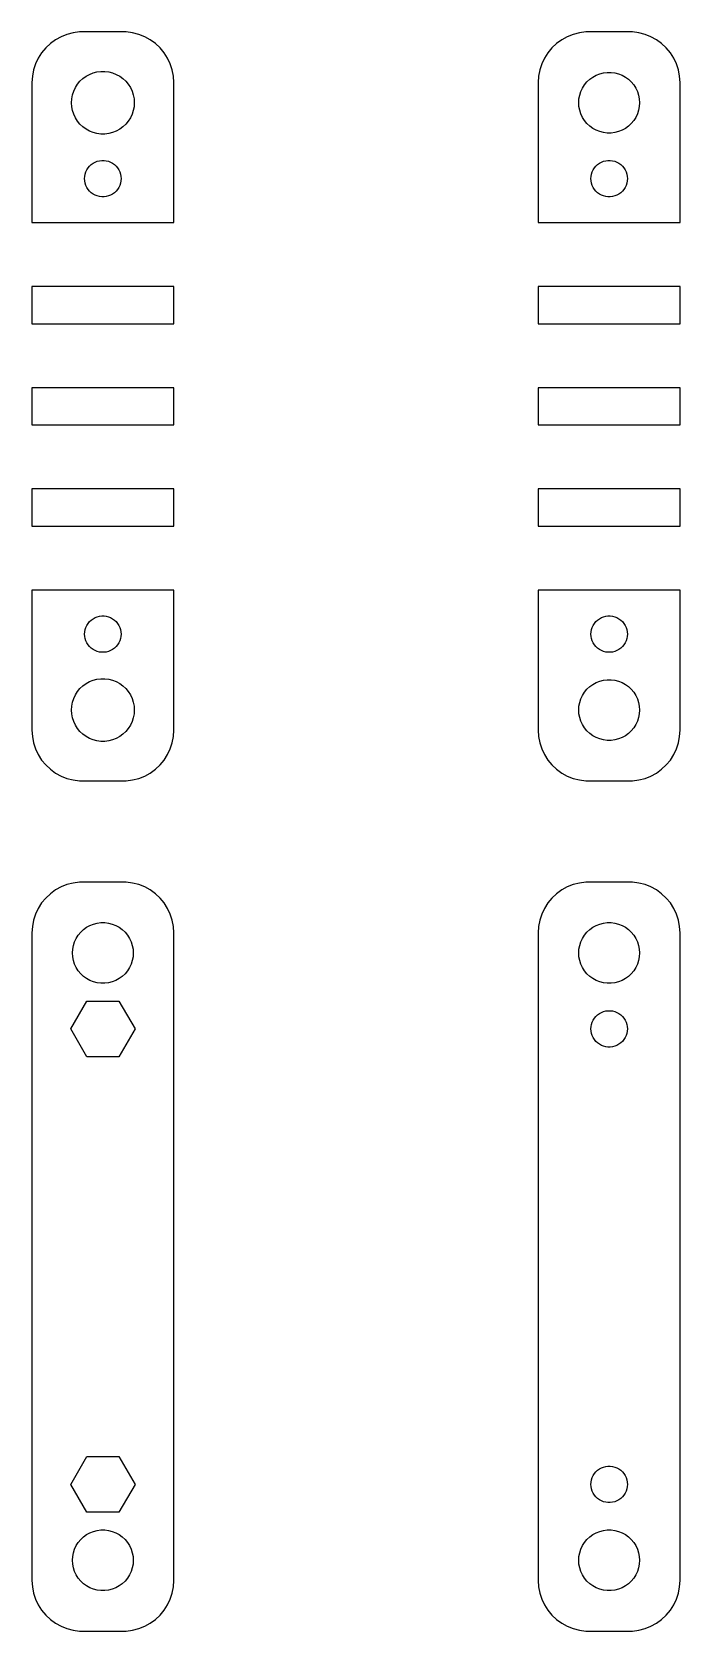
# Model space of a CAD drawing. Header units: metres. Extents: x -7 to 57, y 131 to 289.
import ezdxf

# ---------------------------------------------------------------- set-up
doc = ezdxf.new("R2010")
doc.units = ezdxf.units.M

msp = doc.modelspace()

# ---------------------------------------------------------------- linework, layer by layer
for p, q in [((-5.18712, 287.853), (-5.64484, 287.423)), ((-4.67912, 288.222), (-5.18712, 287.853)), ((-4.12889, 288.524), (-4.67912, 288.222)), ((-3.54507, 288.755), (-4.12889, 288.524)), ((-2.9369, 288.911), (-3.54507, 288.755)), ((-2.31395, 288.99), (-2.9369, 288.911)), ((2.31395, 288.99), (-2.31395, 288.99)), ((2.9369, 288.911), (2.31395, 288.99)), ((3.54507, 288.755), (2.9369, 288.911)), ((4.12889, 288.524), (3.54507, 288.755)), ((4.67912, 288.222), (4.12889, 288.524)), ((5.18712, 287.853), (4.67912, 288.222)), ((5.64484, 287.423), (5.18712, 287.853)), ((44.8129, 287.853), (44.3551, 287.423)), ((45.3209, 288.222), (44.8129, 287.853)), ((45.8711, 288.524), (45.3209, 288.222)), ((46.4549, 288.755), (45.8711, 288.524)), ((47.0631, 288.911), (46.4549, 288.755)), ((47.686, 288.99), (47.0631, 288.911)), ((52.3139, 288.99), (47.686, 288.99)), ((52.9369, 288.911), (52.3139, 288.99)), ((53.5451, 288.755), (52.9369, 288.911)), ((54.1289, 288.524), (53.5451, 288.755)), ((54.6791, 288.222), (54.1289, 288.524)), ((55.1871, 287.853), (54.6791, 288.222)), ((55.6448, 287.423), (55.1871, 287.853)), ((-6.38153, 286.409), (-6.64888, 285.841)), ((-6.04507, 286.939), (-6.38153, 286.409)), ((-5.64484, 287.423), (-6.04507, 286.939)), ((6.04507, 286.939), (5.64484, 287.423)), ((6.38153, 286.409), (6.04507, 286.939)), ((6.64888, 285.841), (6.38153, 286.409)), ((43.6185, 286.409), (43.3511, 285.841)), ((43.9549, 286.939), (43.6185, 286.409)), ((44.3551, 287.423), (43.9549, 286.939)), ((56.0451, 286.939), (55.6448, 287.423)), ((56.3815, 286.409), (56.0451, 286.939)), ((56.6489, 285.841), (56.3815, 286.409)), ((-6.96057, 284.627), (-7, 284)), ((-6.84291, 285.243), (-6.96057, 284.627)), ((-6.64888, 285.841), (-6.84291, 285.243)), ((-2.2598, 284.122), (-1.97601, 284.389)), ((-1.97601, 284.389), (-1.66106, 284.617)), ((-1.66106, 284.617), (-1.3199, 284.805)), ((-1.3199, 284.805), (-0.957947, 284.948)), ((-0.957947, 284.948), (-0.580872, 285.045)), ((-0.580872, 285.045), (-0.194641, 285.094)), ((-0.194641, 285.094), (0.194641, 285.094)), ((0.194641, 285.094), (0.580872, 285.045)), ((0.580872, 285.045), (0.957947, 284.948)), ((0.957947, 284.948), (1.3199, 284.805)), ((1.3199, 284.805), (1.66106, 284.617)), ((1.66106, 284.617), (1.97601, 284.389)), ((1.97601, 284.389), (2.2598, 284.122)), ((6.84291, 285.243), (6.64888, 285.841)), ((6.96057, 284.627), (6.84291, 285.243)), ((7, 284), (6.96057, 284.627)), ((43.0394, 284.627), (43, 284)), ((43.1571, 285.243), (43.0394, 284.627)), ((43.3511, 285.841), (43.1571, 285.243)), ((48.0877, 284.312), (48.3925, 284.533)), ((48.3925, 284.533), (48.7227, 284.714)), ((48.7227, 284.714), (49.0729, 284.853)), ((49.0729, 284.853), (49.4379, 284.947)), ((49.4379, 284.947), (49.8116, 284.994)), ((49.8116, 284.994), (50.1884, 284.994)), ((50.1884, 284.994), (50.5621, 284.947)), ((50.5621, 284.947), (50.927, 284.853)), ((50.927, 284.853), (51.2773, 284.714)), ((51.2773, 284.714), (51.6075, 284.533)), ((51.6075, 284.533), (51.9123, 284.312)), ((56.8429, 285.243), (56.6489, 285.841)), ((56.9606, 284.627), (56.8429, 285.243)), ((57, 284), (56.9606, 284.627)), ((-7, 284), (-7, 270.162)), ((-3.00259, 282.771), (-2.88229, 283.141)), ((-2.88229, 283.141), (-2.71654, 283.493)), ((-2.71654, 283.493), (-2.50795, 283.822)), ((-2.50795, 283.822), (-2.2598, 284.122)), ((2.2598, 284.122), (2.50795, 283.822)), ((2.50795, 283.822), (2.71654, 283.493)), ((2.71654, 283.493), (2.88229, 283.141)), ((2.88229, 283.141), (3.00259, 282.771)), ((7, 270.162), (7, 284)), ((43, 284), (43, 270.162)), ((47.0942, 282.746), (47.2107, 283.104)), ((47.2107, 283.104), (47.3711, 283.445)), ((47.3711, 283.445), (47.5729, 283.763)), ((47.5729, 283.763), (47.8131, 284.054)), ((47.8131, 284.054), (48.0877, 284.312)), ((51.9123, 284.312), (52.1869, 284.054)), ((52.1869, 284.054), (52.427, 283.763)), ((52.427, 283.763), (52.6289, 283.445)), ((52.6289, 283.445), (52.7893, 283.104)), ((52.7893, 283.104), (52.9057, 282.746)), ((57, 270.162), (57, 284)), ((-3.09999, 282), (-3.07555, 282.389)), ((-3.07555, 281.611), (-3.09999, 282)), ((-3.07555, 282.389), (-3.00259, 282.771)), ((-3.00259, 281.229), (-3.07555, 281.611)), ((-2.88229, 280.859), (-3.00259, 281.229)), ((3.00259, 281.229), (2.88229, 280.859)), ((3.00259, 282.771), (3.07555, 282.389)), ((3.07555, 281.611), (3.00259, 281.229)), ((3.07555, 282.389), (3.09999, 282)), ((3.09999, 282), (3.07555, 281.611)), ((47, 282), (47.0237, 282.376)), ((47.0237, 281.624), (47, 282)), ((47.0237, 282.376), (47.0942, 282.746)), ((47.0942, 281.254), (47.0237, 281.624)), ((47.2107, 280.896), (47.0942, 281.254)), ((52.9057, 281.254), (52.7893, 280.896)), ((52.9057, 282.746), (52.9763, 282.376)), ((52.9763, 281.624), (52.9057, 281.254)), ((52.9763, 282.376), (53, 282)), ((53, 282), (52.9763, 281.624)), ((-2.71654, 280.507), (-2.88229, 280.859)), ((-2.50795, 280.178), (-2.71654, 280.507)), ((-2.2598, 279.878), (-2.50795, 280.178)), ((-1.97601, 279.611), (-2.2598, 279.878)), ((2.2598, 279.878), (1.97601, 279.611)), ((2.50795, 280.178), (2.2598, 279.878)), ((2.71654, 280.507), (2.50795, 280.178)), ((2.88229, 280.859), (2.71654, 280.507)), ((47.3711, 280.555), (47.2107, 280.896)), ((47.5729, 280.237), (47.3711, 280.555)), ((47.8131, 279.946), (47.5729, 280.237)), ((48.0877, 279.688), (47.8131, 279.946)), ((48.3925, 279.467), (48.0877, 279.688)), ((51.9123, 279.688), (51.6075, 279.467)), ((52.1869, 279.946), (51.9123, 279.688)), ((52.427, 280.237), (52.1869, 279.946)), ((52.6289, 280.555), (52.427, 280.237)), ((52.7893, 280.896), (52.6289, 280.555)), ((-1.66106, 279.383), (-1.97601, 279.611)), ((-1.3199, 279.195), (-1.66106, 279.383)), ((-0.957947, 279.052), (-1.3199, 279.195)), ((-0.580872, 278.955), (-0.957947, 279.052)), ((-0.194641, 278.906), (-0.580872, 278.955)), ((0.194641, 278.906), (-0.194641, 278.906)), ((0.580872, 278.955), (0.194641, 278.906)), ((0.957947, 279.052), (0.580872, 278.955)), ((1.3199, 279.195), (0.957947, 279.052)), ((1.66106, 279.383), (1.3199, 279.195)), ((1.97601, 279.611), (1.66106, 279.383)), ((48.7227, 279.286), (48.3925, 279.467)), ((49.0729, 279.147), (48.7227, 279.286)), ((49.4379, 279.053), (49.0729, 279.147)), ((49.8116, 279.006), (49.4379, 279.053)), ((50.1884, 279.006), (49.8116, 279.006)), ((50.5621, 279.053), (50.1884, 279.006)), ((50.927, 279.147), (50.5621, 279.053)), ((51.2773, 279.286), (50.927, 279.147)), ((51.6075, 279.467), (51.2773, 279.286)), ((-1.7858, 274.726), (-1.74344, 274.948)), ((-1.74344, 274.948), (-1.67358, 275.163)), ((-1.67358, 275.163), (-1.57735, 275.367)), ((-1.57735, 275.367), (-1.45622, 275.558)), ((-1.45622, 275.558), (-1.31213, 275.732)), ((-1.31213, 275.732), (-1.14735, 275.887)), ((-1.14735, 275.887), (-0.964478, 276.02)), ((-0.964478, 276.02), (-0.766388, 276.129)), ((-0.766388, 276.129), (-0.556229, 276.212)), ((-0.556229, 276.212), (-0.33728, 276.268)), ((-0.33728, 276.268), (-0.113022, 276.296)), ((-0.113022, 276.296), (0.113022, 276.296)), ((0.113022, 276.296), (0.33728, 276.268)), ((0.33728, 276.268), (0.556229, 276.212)), ((0.556229, 276.212), (0.766388, 276.129)), ((0.766388, 276.129), (0.964478, 276.02)), ((0.964478, 276.02), (1.14735, 275.887)), ((1.14735, 275.887), (1.31213, 275.732)), ((1.31213, 275.732), (1.45622, 275.558)), ((1.45622, 275.558), (1.57735, 275.367)), ((1.57735, 275.367), (1.67358, 275.163)), ((1.67358, 275.163), (1.74344, 274.948)), ((1.74344, 274.948), (1.7858, 274.726)), ((48.2142, 274.726), (48.2565, 274.948)), ((48.2565, 274.948), (48.3264, 275.163)), ((48.3264, 275.163), (48.4226, 275.367)), ((48.4226, 275.367), (48.5438, 275.558)), ((48.5438, 275.558), (48.6879, 275.732)), ((48.6879, 275.732), (48.8526, 275.887)), ((48.8526, 275.887), (49.0355, 276.02)), ((49.0355, 276.02), (49.2336, 276.129)), ((49.2336, 276.129), (49.4438, 276.212)), ((49.4438, 276.212), (49.6627, 276.268)), ((49.6627, 276.268), (49.887, 276.296)), ((49.887, 276.296), (50.113, 276.296)), ((50.113, 276.296), (50.3373, 276.268)), ((50.3373, 276.268), (50.5562, 276.212)), ((50.5562, 276.212), (50.7664, 276.129)), ((50.7664, 276.129), (50.9645, 276.02)), ((50.9645, 276.02), (51.1474, 275.887)), ((51.1474, 275.887), (51.3121, 275.732)), ((51.3121, 275.732), (51.4562, 275.558)), ((51.4562, 275.558), (51.5773, 275.367)), ((51.5773, 275.367), (51.6736, 275.163)), ((51.6736, 275.163), (51.7434, 274.948)), ((51.7434, 274.948), (51.7858, 274.726)), ((-1.79999, 274.5), (-1.7858, 274.726)), ((-1.7858, 274.274), (-1.79999, 274.5)), ((-1.74344, 274.052), (-1.7858, 274.274)), ((-1.67358, 273.837), (-1.74344, 274.052)), ((-1.57735, 273.633), (-1.67358, 273.837)), ((-1.45622, 273.442), (-1.57735, 273.633)), ((-1.31213, 273.268), (-1.45622, 273.442)), ((1.45622, 273.442), (1.31213, 273.268)), ((1.57735, 273.633), (1.45622, 273.442)), ((1.67358, 273.837), (1.57735, 273.633)), ((1.74344, 274.052), (1.67358, 273.837)), ((1.7858, 274.274), (1.74344, 274.052)), ((1.7858, 274.726), (1.79999, 274.5)), ((1.79999, 274.5), (1.7858, 274.274)), ((48.2, 274.5), (48.2142, 274.726)), ((48.2142, 274.274), (48.2, 274.5)), ((48.2565, 274.052), (48.2142, 274.274)), ((48.3264, 273.837), (48.2565, 274.052)), ((48.4226, 273.633), (48.3264, 273.837)), ((48.5438, 273.442), (48.4226, 273.633)), ((48.6879, 273.268), (48.5438, 273.442)), ((51.4562, 273.442), (51.3121, 273.268)), ((51.5773, 273.633), (51.4562, 273.442)), ((51.6736, 273.837), (51.5773, 273.633)), ((51.7434, 274.052), (51.6736, 273.837)), ((51.7858, 274.274), (51.7434, 274.052)), ((51.7858, 274.726), (51.8, 274.5)), ((51.8, 274.5), (51.7858, 274.274)), ((-1.14735, 273.113), (-1.31213, 273.268)), ((-0.964478, 272.98), (-1.14735, 273.113)), ((-0.766388, 272.871), (-0.964478, 272.98)), ((-0.556229, 272.788), (-0.766388, 272.871)), ((-0.33728, 272.732), (-0.556229, 272.788)), ((-0.113022, 272.704), (-0.33728, 272.732)), ((0.113022, 272.704), (-0.113022, 272.704)), ((0.33728, 272.732), (0.113022, 272.704)), ((0.556229, 272.788), (0.33728, 272.732)), ((0.766388, 272.871), (0.556229, 272.788)), ((0.964478, 272.98), (0.766388, 272.871)), ((1.14735, 273.113), (0.964478, 272.98)), ((1.31213, 273.268), (1.14735, 273.113)), ((48.8526, 273.113), (48.6879, 273.268)), ((49.0355, 272.98), (48.8526, 273.113)), ((49.2336, 272.871), (49.0355, 272.98)), ((49.4438, 272.788), (49.2336, 272.871)), ((49.6627, 272.732), (49.4438, 272.788)), ((49.887, 272.704), (49.6627, 272.732)), ((50.113, 272.704), (49.887, 272.704)), ((50.3373, 272.732), (50.113, 272.704)), ((50.5562, 272.788), (50.3373, 272.732)), ((50.7664, 272.871), (50.5562, 272.788)), ((50.9645, 272.98), (50.7664, 272.871)), ((51.1474, 273.113), (50.9645, 272.98)), ((51.3121, 273.268), (51.1474, 273.113)), ((-7, 270.162), (7, 270.162)), ((43, 270.162), (57, 270.162)), ((7, 263.838), (-7, 263.838)), ((-7, 263.838), (-7, 260.162)), ((7, 260.162), (7, 263.838)), ((57, 263.838), (43, 263.838)), ((43, 263.838), (43, 260.162)), ((57, 260.162), (57, 263.838)), ((-7, 260.162), (7, 260.162)), ((43, 260.162), (57, 260.162)), ((7, 253.838), (-7, 253.838)), ((-7, 253.838), (-7, 250.162)), ((7, 250.162), (7, 253.838)), ((57, 253.838), (43, 253.838)), ((43, 253.838), (43, 250.162)), ((57, 250.162), (57, 253.838)), ((-7, 250.162), (7, 250.162)), ((43, 250.162), (57, 250.162)), ((7, 243.838), (-7, 243.838)), ((-7, 243.838), (-7, 240.162)), ((7, 240.162), (7, 243.838)), ((57, 243.838), (43, 243.838)), ((43, 243.838), (43, 240.162)), ((57, 240.162), (57, 243.838)), ((-7, 240.162), (7, 240.162)), ((43, 240.162), (57, 240.162)), ((7, 233.838), (-7, 233.838)), ((-7, 233.838), (-7, 220)), ((7, 220), (7, 233.838)), ((57, 233.838), (43, 233.838)), ((43, 233.838), (43, 220)), ((57, 220), (57, 233.838)), ((-1.45622, 230.558), (-1.31213, 230.732)), ((-1.31213, 230.732), (-1.14735, 230.887)), ((-1.14735, 230.887), (-0.964478, 231.02)), ((-0.964478, 231.02), (-0.766388, 231.129)), ((-0.766388, 231.129), (-0.556229, 231.212)), ((-0.556229, 231.212), (-0.33728, 231.268)), ((-0.33728, 231.268), (-0.113022, 231.296)), ((-0.113022, 231.296), (0.113022, 231.296)), ((0.113022, 231.296), (0.33728, 231.268)), ((0.33728, 231.268), (0.556229, 231.212)), ((0.556229, 231.212), (0.766388, 231.129)), ((0.766388, 231.129), (0.964478, 231.02)), ((0.964478, 231.02), (1.14735, 230.887)), ((1.14735, 230.887), (1.31213, 230.732)), ((1.31213, 230.732), (1.45622, 230.558)), ((48.5438, 230.558), (48.6879, 230.732)), ((48.6879, 230.732), (48.8526, 230.887)), ((48.8526, 230.887), (49.0355, 231.02)), ((49.0355, 231.02), (49.2336, 231.129)), ((49.2336, 231.129), (49.4438, 231.212)), ((49.4438, 231.212), (49.6627, 231.268)), ((49.6627, 231.268), (49.887, 231.296)), ((49.887, 231.296), (50.113, 231.296)), ((50.113, 231.296), (50.3373, 231.268)), ((50.3373, 231.268), (50.5562, 231.212)), ((50.5562, 231.212), (50.7664, 231.129)), ((50.7664, 231.129), (50.9645, 231.02)), ((50.9645, 231.02), (51.1474, 230.887)), ((51.1474, 230.887), (51.3121, 230.732)), ((51.3121, 230.732), (51.4562, 230.558)), ((-1.79999, 229.5), (-1.7858, 229.726)), ((-1.7858, 229.274), (-1.79999, 229.5)), ((-1.7858, 229.726), (-1.74344, 229.948)), ((-1.74344, 229.052), (-1.7858, 229.274)), ((-1.74344, 229.948), (-1.67358, 230.163)), ((-1.67358, 230.163), (-1.57735, 230.367)), ((-1.57735, 230.367), (-1.45622, 230.558)), ((1.45622, 230.558), (1.57735, 230.367)), ((1.57735, 230.367), (1.67358, 230.163)), ((1.67358, 230.163), (1.74344, 229.948)), ((1.74344, 229.948), (1.7858, 229.726)), ((1.7858, 229.274), (1.74344, 229.052)), ((1.7858, 229.726), (1.79999, 229.5)), ((1.79999, 229.5), (1.7858, 229.274)), ((48.2, 229.5), (48.2142, 229.726)), ((48.2142, 229.274), (48.2, 229.5)), ((48.2142, 229.726), (48.2565, 229.948)), ((48.2565, 229.052), (48.2142, 229.274)), ((48.2565, 229.948), (48.3264, 230.163)), ((48.3264, 230.163), (48.4226, 230.367)), ((48.4226, 230.367), (48.5438, 230.558)), ((51.4562, 230.558), (51.5773, 230.367)), ((51.5773, 230.367), (51.6736, 230.163)), ((51.6736, 230.163), (51.7434, 229.948)), ((51.7434, 229.948), (51.7858, 229.726)), ((51.7858, 229.274), (51.7434, 229.052)), ((51.7858, 229.726), (51.8, 229.5)), ((51.8, 229.5), (51.7858, 229.274)), ((-1.67358, 228.837), (-1.74344, 229.052)), ((-1.57735, 228.633), (-1.67358, 228.837)), ((-1.45622, 228.442), (-1.57735, 228.633)), ((-1.31213, 228.268), (-1.45622, 228.442)), ((-1.14735, 228.113), (-1.31213, 228.268)), ((-0.964478, 227.98), (-1.14735, 228.113)), ((-0.766388, 227.871), (-0.964478, 227.98)), ((-0.556229, 227.788), (-0.766388, 227.871)), ((-0.33728, 227.732), (-0.556229, 227.788)), ((-0.113022, 227.704), (-0.33728, 227.732)), ((0.113022, 227.704), (-0.113022, 227.704)), ((0.33728, 227.732), (0.113022, 227.704)), ((0.556229, 227.788), (0.33728, 227.732)), ((0.766388, 227.871), (0.556229, 227.788)), ((0.964478, 227.98), (0.766388, 227.871)), ((1.14735, 228.113), (0.964478, 227.98)), ((1.31213, 228.268), (1.14735, 228.113)), ((1.45622, 228.442), (1.31213, 228.268)), ((1.57735, 228.633), (1.45622, 228.442)), ((1.67358, 228.837), (1.57735, 228.633)), ((1.74344, 229.052), (1.67358, 228.837)), ((48.3264, 228.837), (48.2565, 229.052)), ((48.4226, 228.633), (48.3264, 228.837)), ((48.5438, 228.442), (48.4226, 228.633)), ((48.6879, 228.268), (48.5438, 228.442)), ((48.8526, 228.113), (48.6879, 228.268)), ((49.0355, 227.98), (48.8526, 228.113)), ((49.2336, 227.871), (49.0355, 227.98)), ((49.4438, 227.788), (49.2336, 227.871)), ((49.6627, 227.732), (49.4438, 227.788)), ((49.887, 227.704), (49.6627, 227.732)), ((50.113, 227.704), (49.887, 227.704)), ((50.3373, 227.732), (50.113, 227.704)), ((50.5562, 227.788), (50.3373, 227.732)), ((50.7664, 227.871), (50.5562, 227.788)), ((50.9645, 227.98), (50.7664, 227.871)), ((51.1474, 228.113), (50.9645, 227.98)), ((51.3121, 228.268), (51.1474, 228.113)), ((51.4562, 228.442), (51.3121, 228.268)), ((51.5773, 228.633), (51.4562, 228.442)), ((51.6736, 228.837), (51.5773, 228.633)), ((51.7434, 229.052), (51.6736, 228.837)), ((-2.2598, 224.122), (-1.97601, 224.389)), ((-1.97601, 224.389), (-1.66106, 224.617)), ((-1.66106, 224.617), (-1.3199, 224.805)), ((-1.3199, 224.805), (-0.957947, 224.948)), ((-0.957947, 224.948), (-0.580872, 225.045)), ((-0.580872, 225.045), (-0.194641, 225.094)), ((-0.194641, 225.094), (0.194641, 225.094)), ((0.194641, 225.094), (0.580872, 225.045)), ((0.580872, 225.045), (0.957947, 224.948)), ((0.957947, 224.948), (1.3199, 224.805)), ((1.3199, 224.805), (1.66106, 224.617)), ((1.66106, 224.617), (1.97601, 224.389)), ((1.97601, 224.389), (2.2598, 224.122)), ((48.0877, 224.312), (48.3925, 224.533)), ((48.3925, 224.533), (48.7227, 224.714)), ((48.7227, 224.714), (49.0729, 224.853)), ((49.0729, 224.853), (49.4379, 224.947)), ((49.4379, 224.947), (49.8116, 224.994)), ((49.8116, 224.994), (50.1884, 224.994)), ((50.1884, 224.994), (50.5621, 224.947)), ((50.5621, 224.947), (50.927, 224.853)), ((50.927, 224.853), (51.2773, 224.714)), ((51.2773, 224.714), (51.6075, 224.533)), ((51.6075, 224.533), (51.9123, 224.312)), ((-3.07555, 222.389), (-3.00259, 222.771)), ((-3.00259, 222.771), (-2.88229, 223.141)), ((-2.88229, 223.141), (-2.71654, 223.493)), ((-2.71654, 223.493), (-2.50795, 223.822)), ((-2.50795, 223.822), (-2.2598, 224.122)), ((2.2598, 224.122), (2.50795, 223.822)), ((2.50795, 223.822), (2.71654, 223.493)), ((2.71654, 223.493), (2.88229, 223.141)), ((2.88229, 223.141), (3.00259, 222.771)), ((3.00259, 222.771), (3.07555, 222.389)), ((47.0942, 222.746), (47.2107, 223.104)), ((47.2107, 223.104), (47.3711, 223.445)), ((47.3711, 223.445), (47.5729, 223.763)), ((47.5729, 223.763), (47.8131, 224.054)), ((47.8131, 224.054), (48.0877, 224.312)), ((51.9123, 224.312), (52.1869, 224.054)), ((52.1869, 224.054), (52.427, 223.763)), ((52.427, 223.763), (52.6289, 223.445)), ((52.6289, 223.445), (52.7893, 223.104)), ((52.7893, 223.104), (52.9057, 222.746)), ((-3.09999, 222), (-3.07555, 222.389)), ((-3.07555, 221.611), (-3.09999, 222)), ((-3.00259, 221.229), (-3.07555, 221.611)), ((-2.88229, 220.859), (-3.00259, 221.229)), ((3.00259, 221.229), (2.88229, 220.859)), ((3.07555, 221.611), (3.00259, 221.229)), ((3.07555, 222.389), (3.09999, 222)), ((3.09999, 222), (3.07555, 221.611)), ((47, 222), (47.0237, 222.376)), ((47.0237, 221.624), (47, 222)), ((47.0237, 222.376), (47.0942, 222.746)), ((47.0942, 221.254), (47.0237, 221.624)), ((47.2107, 220.896), (47.0942, 221.254)), ((52.9057, 221.254), (52.7893, 220.896)), ((52.9057, 222.746), (52.9763, 222.376)), ((52.9763, 221.624), (52.9057, 221.254)), ((52.9763, 222.376), (53, 222)), ((53, 222), (52.9763, 221.624)), ((-7, 220), (-6.96057, 219.373)), ((-2.71654, 220.507), (-2.88229, 220.859)), ((-2.50795, 220.178), (-2.71654, 220.507)), ((-2.2598, 219.878), (-2.50795, 220.178)), ((-1.97601, 219.611), (-2.2598, 219.878)), ((-1.66106, 219.383), (-1.97601, 219.611)), ((1.97601, 219.611), (1.66106, 219.383)), ((2.2598, 219.878), (1.97601, 219.611)), ((2.50795, 220.178), (2.2598, 219.878)), ((2.71654, 220.507), (2.50795, 220.178)), ((2.88229, 220.859), (2.71654, 220.507)), ((6.96057, 219.373), (7, 220)), ((43, 220), (43.0394, 219.373)), ((47.3711, 220.555), (47.2107, 220.896)), ((47.5729, 220.237), (47.3711, 220.555)), ((47.8131, 219.946), (47.5729, 220.237)), ((48.0877, 219.688), (47.8131, 219.946)), ((48.3925, 219.467), (48.0877, 219.688)), ((51.9123, 219.688), (51.6075, 219.467)), ((52.1869, 219.946), (51.9123, 219.688)), ((52.427, 220.237), (52.1869, 219.946)), ((52.6289, 220.555), (52.427, 220.237)), ((52.7893, 220.896), (52.6289, 220.555)), ((56.9606, 219.373), (57, 220)), ((-6.96057, 219.373), (-6.84291, 218.757)), ((-6.84291, 218.757), (-6.64888, 218.159)), ((-6.64888, 218.159), (-6.38153, 217.591)), ((-1.3199, 219.195), (-1.66106, 219.383)), ((-0.957947, 219.052), (-1.3199, 219.195)), ((-0.580872, 218.955), (-0.957947, 219.052)), ((-0.194641, 218.906), (-0.580872, 218.955)), ((0.194641, 218.906), (-0.194641, 218.906)), ((0.580872, 218.955), (0.194641, 218.906)), ((0.957947, 219.052), (0.580872, 218.955)), ((1.3199, 219.195), (0.957947, 219.052)), ((1.66106, 219.383), (1.3199, 219.195)), ((6.38153, 217.591), (6.64888, 218.159)), ((6.64888, 218.159), (6.84291, 218.757)), ((6.84291, 218.757), (6.96057, 219.373)), ((43.0394, 219.373), (43.1571, 218.757)), ((43.1571, 218.757), (43.3511, 218.159)), ((43.3511, 218.159), (43.6185, 217.591)), ((48.7227, 219.286), (48.3925, 219.467)), ((49.0729, 219.147), (48.7227, 219.286)), ((49.4379, 219.053), (49.0729, 219.147)), ((49.8116, 219.006), (49.4379, 219.053)), ((50.1884, 219.006), (49.8116, 219.006)), ((50.5621, 219.053), (50.1884, 219.006)), ((50.927, 219.147), (50.5621, 219.053)), ((51.2773, 219.286), (50.927, 219.147)), ((51.6075, 219.467), (51.2773, 219.286)), ((56.3815, 217.591), (56.6489, 218.159)), ((56.6489, 218.159), (56.8429, 218.757)), ((56.8429, 218.757), (56.9606, 219.373)), ((-6.38153, 217.591), (-6.04507, 217.061)), ((-6.04507, 217.061), (-5.64484, 216.577)), ((-5.64484, 216.577), (-5.18712, 216.147)), ((5.18712, 216.147), (5.64484, 216.577)), ((5.64484, 216.577), (6.04507, 217.061)), ((6.04507, 217.061), (6.38153, 217.591)), ((43.6185, 217.591), (43.9549, 217.061)), ((43.9549, 217.061), (44.3551, 216.577)), ((44.3551, 216.577), (44.8129, 216.147)), ((55.1871, 216.147), (55.6448, 216.577)), ((55.6448, 216.577), (56.0451, 217.061)), ((56.0451, 217.061), (56.3815, 217.591)), ((-5.18712, 216.147), (-4.67912, 215.778)), ((-4.67912, 215.778), (-4.12889, 215.476)), ((-4.12889, 215.476), (-3.54507, 215.245)), ((-3.54507, 215.245), (-2.9369, 215.089)), ((-2.9369, 215.089), (-2.31395, 215.01)), ((-2.31395, 215.01), (2.31395, 215.01)), ((2.31395, 215.01), (2.9369, 215.089)), ((2.9369, 215.089), (3.54507, 215.245)), ((3.54507, 215.245), (4.12889, 215.476)), ((4.12889, 215.476), (4.67912, 215.778)), ((4.67912, 215.778), (5.18712, 216.147)), ((44.8129, 216.147), (45.3209, 215.778)), ((45.3209, 215.778), (45.8711, 215.476)), ((45.8711, 215.476), (46.4549, 215.245)), ((46.4549, 215.245), (47.0631, 215.089)), ((47.0631, 215.089), (47.686, 215.01)), ((47.686, 215.01), (52.3139, 215.01)), ((52.3139, 215.01), (52.9369, 215.089)), ((52.9369, 215.089), (53.5451, 215.245)), ((53.5451, 215.245), (54.1289, 215.476)), ((54.1289, 215.476), (54.6791, 215.778)), ((54.6791, 215.778), (55.1871, 216.147)), ((-5.18712, 203.853), (-5.64484, 203.423)), ((-4.67912, 204.222), (-5.18712, 203.853)), ((-4.12889, 204.524), (-4.67912, 204.222)), ((-3.54507, 204.755), (-4.12889, 204.524)), ((-2.9369, 204.911), (-3.54507, 204.755)), ((-2.31395, 204.99), (-2.9369, 204.911)), ((2.31395, 204.99), (-2.31395, 204.99)), ((2.9369, 204.911), (2.31395, 204.99)), ((3.54507, 204.755), (2.9369, 204.911)), ((4.12889, 204.524), (3.54507, 204.755)), ((4.67912, 204.222), (4.12889, 204.524)), ((5.18712, 203.853), (4.67912, 204.222)), ((5.64484, 203.423), (5.18712, 203.853)), ((44.8129, 203.853), (44.3551, 203.423)), ((45.3209, 204.222), (44.8129, 203.853)), ((45.8711, 204.524), (45.3209, 204.222)), ((46.4549, 204.755), (45.8711, 204.524)), ((47.0631, 204.911), (46.4549, 204.755)), ((47.686, 204.99), (47.0631, 204.911)), ((52.3139, 204.99), (47.686, 204.99)), ((52.9369, 204.911), (52.3139, 204.99)), ((53.5451, 204.755), (52.9369, 204.911)), ((54.1289, 204.524), (53.5451, 204.755)), ((54.6791, 204.222), (54.1289, 204.524)), ((55.1871, 203.853), (54.6791, 204.222)), ((55.6448, 203.423), (55.1871, 203.853)), ((-6.38153, 202.409), (-6.64888, 201.841)), ((-6.04507, 202.939), (-6.38153, 202.409)), ((-5.64484, 203.423), (-6.04507, 202.939)), ((6.04507, 202.939), (5.64484, 203.423)), ((6.38153, 202.409), (6.04507, 202.939)), ((6.64888, 201.841), (6.38153, 202.409)), ((43.6185, 202.409), (43.3511, 201.841)), ((43.9549, 202.939), (43.6185, 202.409)), ((44.3551, 203.423), (43.9549, 202.939)), ((56.0451, 202.939), (55.6448, 203.423)), ((56.3815, 202.409), (56.0451, 202.939)), ((56.6489, 201.841), (56.3815, 202.409)), ((-6.84291, 201.243), (-6.96057, 200.627)), ((-6.64888, 201.841), (-6.84291, 201.243)), ((-1.60747, 200.533), (-1.27733, 200.714)), ((-1.27733, 200.714), (-0.927048, 200.853)), ((-0.927048, 200.853), (-0.562134, 200.947)), ((-0.562134, 200.947), (-0.18837, 200.994)), ((-0.18837, 200.994), (0.18837, 200.994)), ((0.18837, 200.994), (0.562134, 200.947)), ((0.562134, 200.947), (0.927048, 200.853)), ((0.927048, 200.853), (1.27733, 200.714)), ((1.27733, 200.714), (1.60747, 200.533)), ((6.84291, 201.243), (6.64888, 201.841)), ((6.96057, 200.627), (6.84291, 201.243)), ((43.1571, 201.243), (43.0394, 200.627)), ((43.3511, 201.841), (43.1571, 201.243)), ((48.3925, 200.533), (48.7227, 200.714)), ((48.7227, 200.714), (49.0729, 200.853)), ((49.0729, 200.853), (49.4379, 200.947)), ((49.4379, 200.947), (49.8116, 200.994)), ((49.8116, 200.994), (50.1884, 200.994)), ((50.1884, 200.994), (50.5621, 200.947)), ((50.5621, 200.947), (50.927, 200.853)), ((50.927, 200.853), (51.2773, 200.714)), ((51.2773, 200.714), (51.6075, 200.533)), ((56.8429, 201.243), (56.6489, 201.841)), ((56.9606, 200.627), (56.8429, 201.243)), ((-6.96057, 200.627), (-7, 200)), ((-7, 200), (-7, 136)), ((-2.90575, 198.746), (-2.78932, 199.104)), ((-2.78932, 199.104), (-2.62891, 199.445)), ((-2.62891, 199.445), (-2.42705, 199.763)), ((-2.42705, 199.763), (-2.1869, 200.054)), ((-2.1869, 200.054), (-1.91226, 200.312)), ((-1.91226, 200.312), (-1.60747, 200.533)), ((1.60747, 200.533), (1.91226, 200.312)), ((1.91226, 200.312), (2.1869, 200.054)), ((2.1869, 200.054), (2.42705, 199.763)), ((2.42705, 199.763), (2.62891, 199.445)), ((2.62891, 199.445), (2.78932, 199.104)), ((2.78932, 199.104), (2.90575, 198.746)), ((7, 200), (6.96057, 200.627)), ((7, 136), (7, 200)), ((43.0394, 200.627), (43, 200)), ((43, 200), (43, 136)), ((47.0942, 198.746), (47.2107, 199.104)), ((47.2107, 199.104), (47.3711, 199.445)), ((47.3711, 199.445), (47.5729, 199.763)), ((47.5729, 199.763), (47.8131, 200.054)), ((47.8131, 200.054), (48.0877, 200.312)), ((48.0877, 200.312), (48.3925, 200.533)), ((51.6075, 200.533), (51.9123, 200.312)), ((51.9123, 200.312), (52.1869, 200.054)), ((52.1869, 200.054), (52.427, 199.763)), ((52.427, 199.763), (52.6289, 199.445)), ((52.6289, 199.445), (52.7893, 199.104)), ((52.7893, 199.104), (52.9057, 198.746)), ((57, 200), (56.9606, 200.627)), ((57, 136), (57, 200)), ((-3, 198), (-2.97633, 198.376)), ((-2.97633, 197.624), (-3, 198)), ((-2.97633, 198.376), (-2.90575, 198.746)), ((-2.90575, 197.254), (-2.97633, 197.624)), ((2.90575, 198.746), (2.97633, 198.376)), ((2.97633, 197.624), (2.90575, 197.254)), ((2.97633, 198.376), (3, 198)), ((3, 198), (2.97633, 197.624)), ((47, 198), (47.0237, 198.376)), ((47.0237, 197.624), (47, 198)), ((47.0237, 198.376), (47.0942, 198.746)), ((47.0942, 197.254), (47.0237, 197.624)), ((52.9057, 198.746), (52.9763, 198.376)), ((52.9763, 197.624), (52.9057, 197.254)), ((52.9763, 198.376), (53, 198)), ((53, 198), (52.9763, 197.624)), ((-2.78932, 196.896), (-2.90575, 197.254)), ((-2.62891, 196.555), (-2.78932, 196.896)), ((-2.42705, 196.237), (-2.62891, 196.555)), ((-2.1869, 195.946), (-2.42705, 196.237)), ((-1.91226, 195.688), (-2.1869, 195.946)), ((2.1869, 195.946), (1.91226, 195.688)), ((2.42705, 196.237), (2.1869, 195.946)), ((2.62891, 196.555), (2.42705, 196.237)), ((2.78932, 196.896), (2.62891, 196.555)), ((2.90575, 197.254), (2.78932, 196.896)), ((47.2107, 196.896), (47.0942, 197.254)), ((47.3711, 196.555), (47.2107, 196.896)), ((47.5729, 196.237), (47.3711, 196.555)), ((47.8131, 195.946), (47.5729, 196.237)), ((48.0877, 195.688), (47.8131, 195.946)), ((52.1869, 195.946), (51.9123, 195.688)), ((52.427, 196.237), (52.1869, 195.946)), ((52.6289, 196.555), (52.427, 196.237)), ((52.7893, 196.896), (52.6289, 196.555)), ((52.9057, 197.254), (52.7893, 196.896)), ((-1.60747, 195.467), (-1.91226, 195.688)), ((-1.27733, 195.286), (-1.60747, 195.467)), ((-0.927048, 195.147), (-1.27733, 195.286)), ((-0.562134, 195.053), (-0.927048, 195.147)), ((-0.18837, 195.006), (-0.562134, 195.053)), ((0.18837, 195.006), (-0.18837, 195.006)), ((0.562134, 195.053), (0.18837, 195.006)), ((0.927048, 195.147), (0.562134, 195.053)), ((1.27733, 195.286), (0.927048, 195.147)), ((1.60747, 195.467), (1.27733, 195.286)), ((1.91226, 195.688), (1.60747, 195.467)), ((48.3925, 195.467), (48.0877, 195.688)), ((48.7227, 195.286), (48.3925, 195.467)), ((49.0729, 195.147), (48.7227, 195.286)), ((49.4379, 195.053), (49.0729, 195.147)), ((49.8116, 195.006), (49.4379, 195.053)), ((50.1884, 195.006), (49.8116, 195.006)), ((50.5621, 195.053), (50.1884, 195.006)), ((50.927, 195.147), (50.5621, 195.053)), ((51.2773, 195.286), (50.927, 195.147)), ((51.6075, 195.467), (51.2773, 195.286)), ((51.9123, 195.688), (51.6075, 195.467)), ((-3.17349, 190.5), (-1.58675, 193.248)), ((-1.58675, 193.248), (1.58675, 193.248)), ((1.58675, 193.248), (3.17349, 190.5)), ((48.2565, 190.948), (48.3264, 191.163)), ((48.3264, 191.163), (48.4226, 191.367)), ((48.4226, 191.367), (48.5438, 191.558)), ((48.5438, 191.558), (48.6879, 191.732)), ((48.6879, 191.732), (48.8526, 191.887)), ((48.8526, 191.887), (49.0355, 192.02)), ((49.0355, 192.02), (49.2336, 192.129)), ((49.2336, 192.129), (49.4438, 192.212)), ((49.4438, 192.212), (49.6627, 192.268)), ((49.6627, 192.268), (49.887, 192.296)), ((49.887, 192.296), (50.113, 192.296)), ((50.113, 192.296), (50.3373, 192.268)), ((50.3373, 192.268), (50.5562, 192.212)), ((50.5562, 192.212), (50.7664, 192.129)), ((50.7664, 192.129), (50.9645, 192.02)), ((50.9645, 192.02), (51.1474, 191.887)), ((51.1474, 191.887), (51.3121, 191.732)), ((51.3121, 191.732), (51.4562, 191.558)), ((51.4562, 191.558), (51.5773, 191.367)), ((51.5773, 191.367), (51.6736, 191.163)), ((51.6736, 191.163), (51.7434, 190.948)), ((-1.58675, 187.752), (-3.17349, 190.5)), ((3.17349, 190.5), (1.58675, 187.752)), ((48.2, 190.5), (48.2142, 190.726)), ((48.2142, 190.274), (48.2, 190.5)), ((48.2142, 190.726), (48.2565, 190.948)), ((48.2565, 190.052), (48.2142, 190.274)), ((48.3264, 189.837), (48.2565, 190.052)), ((48.4226, 189.633), (48.3264, 189.837)), ((48.5438, 189.442), (48.4226, 189.633)), ((51.5773, 189.633), (51.4562, 189.442)), ((51.6736, 189.837), (51.5773, 189.633)), ((51.7434, 190.052), (51.6736, 189.837)), ((51.7434, 190.948), (51.7858, 190.726)), ((51.7858, 190.274), (51.7434, 190.052)), ((51.7858, 190.726), (51.8, 190.5)), ((51.8, 190.5), (51.7858, 190.274)), ((48.6879, 189.268), (48.5438, 189.442)), ((48.8526, 189.113), (48.6879, 189.268)), ((49.0355, 188.98), (48.8526, 189.113)), ((49.2336, 188.871), (49.0355, 188.98)), ((49.4438, 188.788), (49.2336, 188.871)), ((49.6627, 188.732), (49.4438, 188.788)), ((49.887, 188.704), (49.6627, 188.732)), ((50.113, 188.704), (49.887, 188.704)), ((50.3373, 188.732), (50.113, 188.704)), ((50.5562, 188.788), (50.3373, 188.732)), ((50.7664, 188.871), (50.5562, 188.788)), ((50.9645, 188.98), (50.7664, 188.871)), ((51.1474, 189.113), (50.9645, 188.98)), ((51.3121, 189.268), (51.1474, 189.113)), ((51.4562, 189.442), (51.3121, 189.268)), ((1.58675, 187.752), (-1.58675, 187.752)), ((-3.17349, 145.5), (-1.58675, 148.248)), ((-1.58675, 148.248), (1.58675, 148.248)), ((1.58675, 148.248), (3.17349, 145.5)), ((48.8526, 146.887), (49.0355, 147.02)), ((49.0355, 147.02), (49.2336, 147.129)), ((49.2336, 147.129), (49.4438, 147.212)), ((49.4438, 147.212), (49.6627, 147.268)), ((49.6627, 147.268), (49.887, 147.296)), ((49.887, 147.296), (50.113, 147.296)), ((50.113, 147.296), (50.3373, 147.268)), ((50.3373, 147.268), (50.5562, 147.212)), ((50.5562, 147.212), (50.7664, 147.129)), ((50.7664, 147.129), (50.9645, 147.02)), ((50.9645, 147.02), (51.1474, 146.887)), ((-1.58675, 142.752), (-3.17349, 145.5)), ((3.17349, 145.5), (1.58675, 142.752)), ((48.2, 145.5), (48.2142, 145.726)), ((48.2142, 145.274), (48.2, 145.5)), ((48.2142, 145.726), (48.2565, 145.948)), ((48.2565, 145.948), (48.3264, 146.163)), ((48.3264, 146.163), (48.4226, 146.367)), ((48.4226, 146.367), (48.5438, 146.558)), ((48.5438, 146.558), (48.6879, 146.732)), ((48.6879, 146.732), (48.8526, 146.887)), ((51.1474, 146.887), (51.3121, 146.732)), ((51.3121, 146.732), (51.4562, 146.558)), ((51.4562, 146.558), (51.5773, 146.367)), ((51.5773, 146.367), (51.6736, 146.163)), ((51.6736, 146.163), (51.7434, 145.948)), ((51.7434, 145.948), (51.7858, 145.726)), ((51.7858, 145.726), (51.8, 145.5)), ((51.8, 145.5), (51.7858, 145.274)), ((48.2565, 145.052), (48.2142, 145.274)), ((48.3264, 144.837), (48.2565, 145.052)), ((48.4226, 144.633), (48.3264, 144.837)), ((48.5438, 144.442), (48.4226, 144.633)), ((48.6879, 144.268), (48.5438, 144.442)), ((48.8526, 144.113), (48.6879, 144.268)), ((49.0355, 143.98), (48.8526, 144.113)), ((49.2336, 143.871), (49.0355, 143.98)), ((49.4438, 143.788), (49.2336, 143.871)), ((49.6627, 143.732), (49.4438, 143.788)), ((50.5562, 143.788), (50.3373, 143.732)), ((50.7664, 143.871), (50.5562, 143.788)), ((50.9645, 143.98), (50.7664, 143.871)), ((51.1474, 144.113), (50.9645, 143.98)), ((51.3121, 144.268), (51.1474, 144.113)), ((51.4562, 144.442), (51.3121, 144.268)), ((51.5773, 144.633), (51.4562, 144.442)), ((51.6736, 144.837), (51.5773, 144.633)), ((51.7434, 145.052), (51.6736, 144.837)), ((51.7858, 145.274), (51.7434, 145.052)), ((1.58675, 142.752), (-1.58675, 142.752)), ((49.887, 143.704), (49.6627, 143.732)), ((50.113, 143.704), (49.887, 143.704)), ((50.3373, 143.732), (50.113, 143.704)), ((-1.60747, 140.533), (-1.27733, 140.714)), ((-1.27733, 140.714), (-0.927048, 140.853)), ((-0.927048, 140.853), (-0.562134, 140.947)), ((-0.562134, 140.947), (-0.18837, 140.994)), ((-0.18837, 140.994), (0.18837, 140.994)), ((0.18837, 140.994), (0.562134, 140.947)), ((0.562134, 140.947), (0.927048, 140.853)), ((0.927048, 140.853), (1.27733, 140.714)), ((1.27733, 140.714), (1.60747, 140.533)), ((48.3925, 140.533), (48.7227, 140.714)), ((48.7227, 140.714), (49.0729, 140.853)), ((49.0729, 140.853), (49.4379, 140.947)), ((49.4379, 140.947), (49.8116, 140.994)), ((49.8116, 140.994), (50.1884, 140.994)), ((50.1884, 140.994), (50.5621, 140.947)), ((50.5621, 140.947), (50.927, 140.853)), ((50.927, 140.853), (51.2773, 140.714)), ((51.2773, 140.714), (51.6075, 140.533)), ((-2.90575, 138.746), (-2.78932, 139.104)), ((-2.78932, 139.104), (-2.62891, 139.445)), ((-2.62891, 139.445), (-2.42705, 139.763)), ((-2.42705, 139.763), (-2.1869, 140.054)), ((-2.1869, 140.054), (-1.91226, 140.312)), ((-1.91226, 140.312), (-1.60747, 140.533)), ((1.60747, 140.533), (1.91226, 140.312)), ((1.91226, 140.312), (2.1869, 140.054)), ((2.1869, 140.054), (2.42705, 139.763)), ((2.42705, 139.763), (2.62891, 139.445)), ((2.62891, 139.445), (2.78932, 139.104)), ((2.78932, 139.104), (2.90575, 138.746)), ((47.0942, 138.746), (47.2107, 139.104)), ((47.2107, 139.104), (47.3711, 139.445)), ((47.3711, 139.445), (47.5729, 139.763)), ((47.5729, 139.763), (47.8131, 140.054)), ((47.8131, 140.054), (48.0877, 140.312)), ((48.0877, 140.312), (48.3925, 140.533)), ((51.6075, 140.533), (51.9123, 140.312)), ((51.9123, 140.312), (52.1869, 140.054)), ((52.1869, 140.054), (52.427, 139.763)), ((52.427, 139.763), (52.6289, 139.445)), ((52.6289, 139.445), (52.7893, 139.104)), ((52.7893, 139.104), (52.9057, 138.746)), ((-3, 138), (-2.97633, 138.376)), ((-2.97633, 137.624), (-3, 138)), ((-2.97633, 138.376), (-2.90575, 138.746)), ((-2.90575, 137.254), (-2.97633, 137.624)), ((2.90575, 138.746), (2.97633, 138.376)), ((2.97633, 137.624), (2.90575, 137.254)), ((2.97633, 138.376), (3, 138)), ((3, 138), (2.97633, 137.624)), ((47, 138), (47.0237, 138.376)), ((47.0237, 137.624), (47, 138)), ((47.0237, 138.376), (47.0942, 138.746)), ((47.0942, 137.254), (47.0237, 137.624)), ((52.9057, 138.746), (52.9763, 138.376)), ((52.9763, 137.624), (52.9057, 137.254)), ((52.9763, 138.376), (53, 138)), ((53, 138), (52.9763, 137.624)), ((-7, 136), (-6.96057, 135.373)), ((-2.78932, 136.896), (-2.90575, 137.254)), ((-2.62891, 136.555), (-2.78932, 136.896)), ((-2.42705, 136.237), (-2.62891, 136.555)), ((-2.1869, 135.946), (-2.42705, 136.237)), ((-1.91226, 135.688), (-2.1869, 135.946)), ((2.1869, 135.946), (1.91226, 135.688)), ((2.42705, 136.237), (2.1869, 135.946)), ((2.62891, 136.555), (2.42705, 136.237)), ((2.78932, 136.896), (2.62891, 136.555)), ((2.90575, 137.254), (2.78932, 136.896)), ((6.96057, 135.373), (7, 136)), ((43, 136), (43.0394, 135.373)), ((47.2107, 136.896), (47.0942, 137.254)), ((47.3711, 136.555), (47.2107, 136.896)), ((47.5729, 136.237), (47.3711, 136.555)), ((47.8131, 135.946), (47.5729, 136.237)), ((48.0877, 135.688), (47.8131, 135.946)), ((52.1869, 135.946), (51.9123, 135.688)), ((52.427, 136.237), (52.1869, 135.946)), ((52.6289, 136.555), (52.427, 136.237)), ((52.7893, 136.896), (52.6289, 136.555)), ((52.9057, 137.254), (52.7893, 136.896)), ((56.9606, 135.373), (57, 136)), ((-6.96057, 135.373), (-6.84291, 134.757)), ((-6.84291, 134.757), (-6.64888, 134.159)), ((-1.60747, 135.467), (-1.91226, 135.688)), ((-1.27733, 135.286), (-1.60747, 135.467)), ((-0.927048, 135.147), (-1.27733, 135.286)), ((-0.562134, 135.053), (-0.927048, 135.147)), ((-0.18837, 135.006), (-0.562134, 135.053)), ((0.18837, 135.006), (-0.18837, 135.006)), ((0.562134, 135.053), (0.18837, 135.006)), ((0.927048, 135.147), (0.562134, 135.053)), ((1.27733, 135.286), (0.927048, 135.147)), ((1.60747, 135.467), (1.27733, 135.286)), ((1.91226, 135.688), (1.60747, 135.467)), ((6.64888, 134.159), (6.84291, 134.757)), ((6.84291, 134.757), (6.96057, 135.373)), ((43.0394, 135.373), (43.1571, 134.757)), ((43.1571, 134.757), (43.3511, 134.159)), ((48.3925, 135.467), (48.0877, 135.688)), ((48.7227, 135.286), (48.3925, 135.467)), ((49.0729, 135.147), (48.7227, 135.286)), ((49.4379, 135.053), (49.0729, 135.147)), ((49.8116, 135.006), (49.4379, 135.053)), ((50.1884, 135.006), (49.8116, 135.006)), ((50.5621, 135.053), (50.1884, 135.006)), ((50.927, 135.147), (50.5621, 135.053)), ((51.2773, 135.286), (50.927, 135.147)), ((51.6075, 135.467), (51.2773, 135.286)), ((51.9123, 135.688), (51.6075, 135.467)), ((56.6489, 134.159), (56.8429, 134.757)), ((56.8429, 134.757), (56.9606, 135.373)), ((-6.64888, 134.159), (-6.38153, 133.591)), ((-6.38153, 133.591), (-6.04507, 133.061)), ((-6.04507, 133.061), (-5.64484, 132.577)), ((5.64484, 132.577), (6.04507, 133.061)), ((6.04507, 133.061), (6.38153, 133.591)), ((6.38153, 133.591), (6.64888, 134.159)), ((43.3511, 134.159), (43.6185, 133.591)), ((43.6185, 133.591), (43.9549, 133.061)), ((43.9549, 133.061), (44.3551, 132.577)), ((55.6448, 132.577), (56.0451, 133.061)), ((56.0451, 133.061), (56.3815, 133.591)), ((56.3815, 133.591), (56.6489, 134.159)), ((-5.64484, 132.577), (-5.18712, 132.147)), ((-5.18712, 132.147), (-4.67912, 131.778)), ((-4.67912, 131.778), (-4.12889, 131.476)), ((-4.12889, 131.476), (-3.54507, 131.245)), ((-3.54507, 131.245), (-2.9369, 131.089)), ((2.9369, 131.089), (3.54507, 131.245)), ((3.54507, 131.245), (4.12889, 131.476)), ((4.12889, 131.476), (4.67912, 131.778)), ((4.67912, 131.778), (5.18712, 132.147)), ((5.18712, 132.147), (5.64484, 132.577)), ((44.3551, 132.577), (44.8129, 132.147)), ((44.8129, 132.147), (45.3209, 131.778)), ((45.3209, 131.778), (45.8711, 131.476)), ((45.8711, 131.476), (46.4549, 131.245)), ((46.4549, 131.245), (47.0631, 131.089)), ((52.9369, 131.089), (53.5451, 131.245)), ((53.5451, 131.245), (54.1289, 131.476)), ((54.1289, 131.476), (54.6791, 131.778)), ((54.6791, 131.778), (55.1871, 132.147)), ((55.1871, 132.147), (55.6448, 132.577)), ((-2.9369, 131.089), (-2.31395, 131.01)), ((-2.31395, 131.01), (2.31395, 131.01)), ((2.31395, 131.01), (2.9369, 131.089)), ((47.0631, 131.089), (47.686, 131.01)), ((47.686, 131.01), (52.3139, 131.01)), ((52.3139, 131.01), (52.9369, 131.089))]:
    msp.add_line(p, q)

doc.saveas('drawing.dxf')
